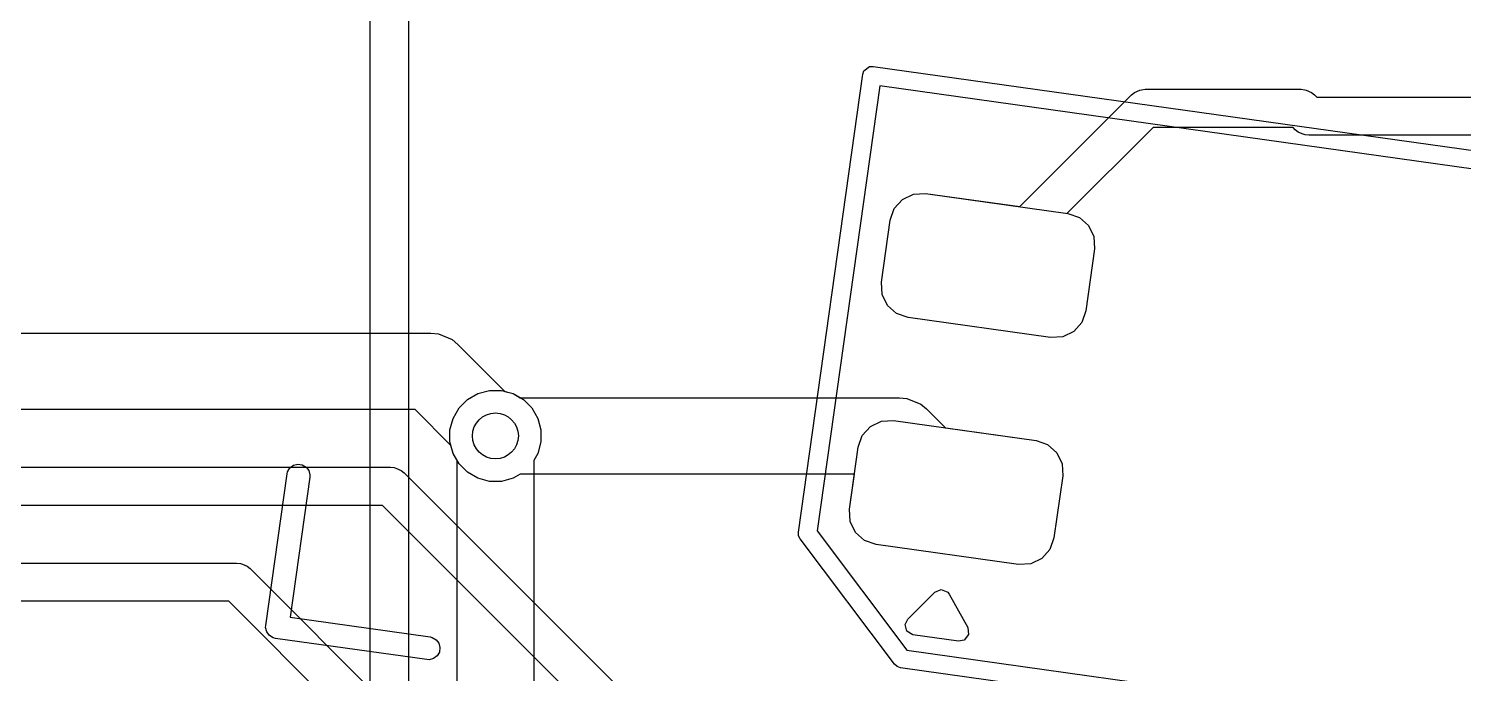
# Model space of a CAD drawing. Header units: millimetres. Extents: x 14 to 286, y -133 to -45.
# Drawn here: x 120.69 to 130.07, y -70.35 to -66.13 of the extents above; entities that cross this region are included whole.
import ezdxf

# ---------------------------------------------------------------- set-up
doc = ezdxf.new("R2010")
doc.units = ezdxf.units.MM
for name, color, linetype, true_color in [('B.Cu', 153, 'CONTINUOUS', 0x4d7fc4), ('F.Cu', 13, 'CONTINUOUS', 0xc83434), ('F.Mask', 201, 'CONTINUOUS', 0xd864ff), ('F.Paste', 253, 'CONTINUOUS', 0xb4a09a), ('F.Silkscreen', 41, 'CONTINUOUS', 0xf2eda1), ('User.Drawings', 9, 'CONTINUOUS', 0xc2c2c2)]:
    doc.layers.add(name, color=color, linetype=linetype, true_color=true_color)

msp = doc.modelspace()

# ---------------------------------------------------------------- linework, layer by layer
at = {"layer": 'B.Cu', "linetype": 'CONTINUOUS'}
for p, q in [((122.9264, -74.428431), (122.9264, -62.8925)), ((123.1764, -62.944276), (123.1764, -74.463)), ((123.507194, -68.610272), (123.562572, -68.554894)), ((123.562572, -68.554894), (123.630395, -68.515736)), ((123.630395, -68.515736), (123.706042, -68.495467)), ((123.706042, -68.495467), (123.784358, -68.495467)), ((123.784358, -68.495467), (123.860005, -68.515736)), ((123.860005, -68.515736), (123.927828, -68.554894)), ((123.927828, -68.554894), (123.983206, -68.610272)), ((123.468036, -68.678095), (123.507194, -68.610272)), ((123.983206, -68.610272), (124.022364, -68.678095)), ((123.447767, -68.753742), (123.468036, -68.678095)), ((124.022364, -68.678095), (124.042633, -68.753742)), ((123.447767, -68.832058), (123.447767, -68.753742)), ((123.468036, -68.907705), (123.447767, -68.832058)), ((124.042633, -68.832058), (124.022364, -68.907705)), ((124.042633, -68.753742), (124.042633, -68.832058)), ((123.4952, -68.954753), (123.468036, -68.907705)), ((124.022364, -68.907705), (123.9952, -68.954753)), ((123.4952, -71.4018), (123.4952, -68.954753)), ((123.9952, -68.954753), (123.9952, -71.298246))]:
    msp.add_line(p, q, dxfattribs=at)
at = {"layer": 'B.Cu'}
msp.add_circle((123.7452, -68.7929), 0.15, dxfattribs=at)
at = {"layer": 'F.Cu', "linetype": 'CONTINUOUS'}
for p, q in [((127.17396, -67.293263), (127.904511, -66.562712)), ((127.904511, -66.562712), (127.923453, -66.547167)), ((127.923453, -66.547167), (127.923454, -66.547166)), ((127.923454, -66.547166), (127.958685, -66.532573)), ((127.958685, -66.532573), (127.968513, -66.528502)), ((127.968513, -66.528502), (127.968514, -66.528502)), ((127.968514, -66.528502), (127.9929, -66.5261)), ((127.9929, -66.5261), (129.0121, -66.5261)), ((129.0121, -66.5261), (129.036486, -66.528502)), ((129.036486, -66.528502), (129.036487, -66.528502)), ((129.036487, -66.528502), (129.044864, -66.531972)), ((129.044864, -66.531972), (129.081546, -66.547166)), ((129.081546, -66.547166), (129.081551, -66.547171)), ((129.081551, -66.547171), (129.100488, -66.562712)), ((129.100488, -66.562712), (129.114776, -66.577)), ((129.114776, -66.577), (137.330424, -66.577)), ((128.044677, -66.7761), (127.483947, -67.336829)), ((128.960323, -66.7761), (128.044677, -66.7761)), ((128.974611, -66.790388), (128.960323, -66.7761)), ((128.993553, -66.805933), (128.974611, -66.790388)), ((128.993554, -66.805934), (128.993553, -66.805933)), ((129.019949, -66.816866), (128.993554, -66.805934)), ((129.038613, -66.824598), (129.019949, -66.816866)), ((129.038614, -66.824598), (129.038613, -66.824598)), ((129.063, -66.827), (129.038614, -66.824598)), ((137.3822, -66.827), (129.063, -66.827)), ((126.35237, -67.30559), (126.405631, -67.245915)), ((126.405631, -67.245915), (126.477676, -67.211166)), ((126.477676, -67.211166), (126.557534, -67.206631)), ((126.557534, -67.206631), (127.17396, -67.293263)), ((126.325999, -67.381105), (126.35237, -67.30559)), ((127.483947, -67.336829), (127.488386, -67.337453)), ((127.488386, -67.337453), (127.563901, -67.363825)), ((126.268938, -67.787115), (126.325999, -67.381105)), ((127.563901, -67.363825), (127.623576, -67.417086)), ((127.623576, -67.417086), (127.658325, -67.489131)), ((127.658325, -67.489131), (127.66286, -67.568989)), ((127.66286, -67.568989), (127.605799, -67.974999)), ((126.273473, -67.866973), (126.268938, -67.787115)), ((126.308222, -67.939018), (126.273473, -67.866973)), ((126.367897, -67.992279), (126.308222, -67.939018)), ((126.443412, -68.018651), (126.367897, -67.992279)), ((127.605799, -67.974999), (127.579428, -68.050514)), ((127.374264, -68.149473), (126.443412, -68.018651)), ((127.579428, -68.050514), (127.526167, -68.110189)), ((114.2058, -68.1211), (123.3234, -68.1211)), ((123.3234, -68.1211), (123.372173, -68.125904)), ((123.372173, -68.125904), (123.462293, -68.163233)), ((123.462293, -68.163233), (123.462297, -68.163237)), ((123.462297, -68.163237), (123.500177, -68.194323)), ((127.454122, -68.144938), (127.374264, -68.149473)), ((127.526167, -68.110189), (127.454122, -68.144938)), ((123.500177, -68.194323), (123.807528, -68.501675)), ((123.807528, -68.501675), (123.860005, -68.515736)), ((123.860005, -68.515736), (123.907054, -68.5429)), ((123.907054, -68.5429), (126.3865, -68.5429)), ((126.3865, -68.5429), (126.435273, -68.547704)), ((126.435273, -68.547704), (126.525393, -68.585033)), ((123.219846, -68.6211), (114.254572, -68.6211)), ((123.453975, -68.855228), (123.219846, -68.6211)), ((126.525393, -68.585033), (126.525397, -68.585037)), ((126.525397, -68.585037), (126.563277, -68.616123)), ((126.563277, -68.616123), (126.686675, -68.739521)), ((126.686675, -68.739521), (127.279627, -68.822855)), ((127.279627, -68.822855), (127.355142, -68.849227)), ((123.468036, -68.907705), (123.453975, -68.855228)), ((123.507194, -68.975528), (123.468036, -68.907705)), ((127.355142, -68.849227), (127.414817, -68.902488)), ((127.414817, -68.902488), (127.449566, -68.974533)), ((120.420378, -68.9978), (123.0591, -68.9978)), ((123.0591, -68.9978), (123.083486, -69.000202)), ((123.083486, -69.000202), (123.083487, -69.000202)), ((123.083487, -69.000202), (123.093942, -69.004533)), ((123.093942, -69.004533), (123.128546, -69.018866)), ((123.128546, -69.018866), (123.128551, -69.018871)), ((123.128551, -69.018871), (123.147488, -69.034412)), ((123.147488, -69.034412), (124.593177, -70.4801)), ((123.562572, -69.030906), (123.507194, -68.975528)), ((123.630395, -69.070064), (123.562572, -69.030906)), ((127.449566, -68.974533), (127.454101, -69.054391)), ((123.706042, -69.090333), (123.630395, -69.070064)), ((123.784358, -69.090333), (123.706042, -69.090333)), ((123.860005, -69.070064), (123.784358, -69.090333)), ((123.907054, -69.0429), (123.860005, -69.070064)), ((126.09245, -69.0429), (123.907054, -69.0429)), ((126.060179, -69.272517), (126.09245, -69.0429)), ((127.454101, -69.054391), (127.39704, -69.460401)), ((123.007324, -69.2478), (120.420378, -69.2478)), ((124.453012, -70.693489), (123.007324, -69.2478)), ((126.064714, -69.352375), (126.060179, -69.272517)), ((126.099463, -69.42442), (126.064714, -69.352375)), ((126.159138, -69.477681), (126.099463, -69.42442)), ((126.234653, -69.504053), (126.159138, -69.477681)), ((127.165505, -69.634875), (126.234653, -69.504053)), ((127.39704, -69.460401), (127.370669, -69.535916)), ((127.317408, -69.595591), (127.245363, -69.63034)), ((127.370669, -69.535916), (127.317408, -69.595591)), ((118.377588, -69.6245), (122.0531, -69.6245)), ((122.0531, -69.6245), (122.077486, -69.626902)), ((122.077486, -69.626902), (122.077487, -69.626902)), ((122.077487, -69.626902), (122.090684, -69.632368)), ((122.090684, -69.632368), (122.122546, -69.645566)), ((122.122546, -69.645566), (122.122551, -69.645571)), ((122.122551, -69.645571), (122.141488, -69.661112)), ((122.141488, -69.661112), (123.466676, -70.9863)), ((127.245363, -69.63034), (127.165505, -69.634875)), ((122.001324, -69.8745), (118.342452, -69.8745)), ((123.326512, -71.199688), (122.001324, -69.8745))]:
    msp.add_line(p, q, dxfattribs=at)
at = {"layer": 'F.Cu'}
msp.add_circle((123.7452, -68.7929), 0.15, dxfattribs=at)
at = {"layer": 'F.Mask', "linetype": 'CONTINUOUS'}
for p, q in [((126.35237, -67.30559), (126.405631, -67.245915)), ((126.405631, -67.245915), (126.477676, -67.211166)), ((126.477676, -67.211166), (126.557534, -67.206631)), ((126.557534, -67.206631), (127.488386, -67.337453)), ((126.325999, -67.381105), (126.35237, -67.30559)), ((127.488386, -67.337453), (127.563901, -67.363825)), ((126.268938, -67.787115), (126.325999, -67.381105)), ((127.563901, -67.363825), (127.623576, -67.417086)), ((127.623576, -67.417086), (127.658325, -67.489131)), ((127.658325, -67.489131), (127.66286, -67.568989)), ((127.66286, -67.568989), (127.605799, -67.974999)), ((126.273473, -67.866973), (126.268938, -67.787115)), ((126.308222, -67.939018), (126.273473, -67.866973)), ((126.367897, -67.992279), (126.308222, -67.939018)), ((126.443412, -68.018651), (126.367897, -67.992279)), ((127.605799, -67.974999), (127.579428, -68.050514)), ((127.374264, -68.149473), (126.443412, -68.018651)), ((127.579428, -68.050514), (127.526167, -68.110189)), ((127.454122, -68.144938), (127.374264, -68.149473)), ((127.526167, -68.110189), (127.454122, -68.144938)), ((126.143611, -68.790992), (126.196872, -68.731317)), ((126.196872, -68.731317), (126.268917, -68.696568)), ((126.268917, -68.696568), (126.348775, -68.692033)), ((126.348775, -68.692033), (127.279627, -68.822855)), ((126.11724, -68.866507), (126.143611, -68.790992)), ((127.279627, -68.822855), (127.355142, -68.849227)), ((126.060179, -69.272517), (126.11724, -68.866507)), ((127.355142, -68.849227), (127.414817, -68.902488)), ((127.414817, -68.902488), (127.449566, -68.974533)), ((127.449566, -68.974533), (127.454101, -69.054391)), ((127.454101, -69.054391), (127.39704, -69.460401)), ((126.064714, -69.352375), (126.060179, -69.272517)), ((126.099463, -69.42442), (126.064714, -69.352375)), ((126.159138, -69.477681), (126.099463, -69.42442)), ((126.234653, -69.504053), (126.159138, -69.477681)), ((127.165505, -69.634875), (126.234653, -69.504053)), ((127.39704, -69.460401), (127.370669, -69.535916)), ((127.317408, -69.595591), (127.245363, -69.63034)), ((127.370669, -69.535916), (127.317408, -69.595591)), ((127.245363, -69.63034), (127.165505, -69.634875))]:
    msp.add_line(p, q, dxfattribs=at)
at = {"layer": 'F.Paste', "linetype": 'CONTINUOUS'}
for p, q in [((126.35237, -67.30559), (126.405631, -67.245915)), ((126.405631, -67.245915), (126.477676, -67.211166)), ((126.477676, -67.211166), (126.557534, -67.206631)), ((126.557534, -67.206631), (127.488386, -67.337453)), ((126.325999, -67.381105), (126.35237, -67.30559)), ((127.488386, -67.337453), (127.563901, -67.363825)), ((126.268938, -67.787115), (126.325999, -67.381105)), ((127.563901, -67.363825), (127.623576, -67.417086)), ((127.623576, -67.417086), (127.658325, -67.489131)), ((127.658325, -67.489131), (127.66286, -67.568989)), ((127.66286, -67.568989), (127.605799, -67.974999)), ((126.273473, -67.866973), (126.268938, -67.787115)), ((126.308222, -67.939018), (126.273473, -67.866973)), ((126.367897, -67.992279), (126.308222, -67.939018)), ((126.443412, -68.018651), (126.367897, -67.992279)), ((127.605799, -67.974999), (127.579428, -68.050514)), ((127.374264, -68.149473), (126.443412, -68.018651)), ((127.579428, -68.050514), (127.526167, -68.110189)), ((127.454122, -68.144938), (127.374264, -68.149473)), ((127.526167, -68.110189), (127.454122, -68.144938)), ((126.143611, -68.790992), (126.196872, -68.731317)), ((126.196872, -68.731317), (126.268917, -68.696568)), ((126.268917, -68.696568), (126.348775, -68.692033)), ((126.348775, -68.692033), (127.279627, -68.822855)), ((126.11724, -68.866507), (126.143611, -68.790992)), ((127.279627, -68.822855), (127.355142, -68.849227)), ((126.060179, -69.272517), (126.11724, -68.866507)), ((127.355142, -68.849227), (127.414817, -68.902488)), ((127.414817, -68.902488), (127.449566, -68.974533)), ((127.449566, -68.974533), (127.454101, -69.054391)), ((127.454101, -69.054391), (127.39704, -69.460401)), ((126.064714, -69.352375), (126.060179, -69.272517)), ((126.099463, -69.42442), (126.064714, -69.352375)), ((126.159138, -69.477681), (126.099463, -69.42442)), ((126.234653, -69.504053), (126.159138, -69.477681)), ((127.165505, -69.634875), (126.234653, -69.504053)), ((127.39704, -69.460401), (127.370669, -69.535916)), ((127.317408, -69.595591), (127.245363, -69.63034)), ((127.370669, -69.535916), (127.317408, -69.595591)), ((127.245363, -69.63034), (127.165505, -69.634875))]:
    msp.add_line(p, q, dxfattribs=at)
at = {"layer": 'F.Silkscreen', "linetype": 'CONTINUOUS'}
for p, q in [((126.147055, -66.426916), (126.154773, -66.404814)), ((126.154773, -66.404814), (126.191448, -66.377177)), ((126.191448, -66.377177), (126.214821, -66.37585)), ((126.214821, -66.37585), (133.443778, -67.391813)), ((125.726055, -69.422476), (126.147055, -66.426916)), ((126.257536, -66.503032), (125.848345, -69.414565)), ((133.367661, -67.502294), (126.257536, -66.503032)), ((125.727382, -69.445849), (125.726055, -69.422476)), ((125.737553, -69.466935), (125.727382, -69.445849)), ((126.354598, -70.28578), (125.737553, -69.466935)), ((125.848345, -69.414565), (126.435477, -70.193713)), ((126.440821, -69.99149), (126.617196, -69.814312)), ((126.617196, -69.814312), (126.659583, -69.796642)), ((126.659583, -69.796642), (126.702049, -69.814119)), ((126.702049, -69.814119), (126.712262, -69.827673)), ((126.712262, -69.827673), (126.832967, -70.046603)), ((126.423928, -70.02547), (126.440821, -69.99149)), ((126.435426, -70.069929), (126.423928, -70.02547)), ((126.832967, -70.046603), (126.838062, -70.092241)), ((126.474994, -70.093236), (126.435426, -70.069929)), ((126.772074, -70.134988), (126.474994, -70.093236)), ((126.809393, -70.128115), (126.772074, -70.134988)), ((126.838062, -70.092241), (126.809393, -70.128115)), ((126.435477, -70.193713), (132.862463, -71.096967)), ((126.372064, -70.301369), (126.354598, -70.28578)), ((126.394166, -70.309087), (126.372064, -70.301369)), ((132.905178, -71.22415), (126.394166, -70.309087))]:
    msp.add_line(p, q, dxfattribs=at)
at = {"layer": 'User.Drawings', "linetype": 'CONTINUOUS'}
for p, q in [((122.382415, -69.041959), (122.385878, -69.02767)), ((122.385878, -69.02767), (122.400731, -69.002456)), ((122.400731, -69.002456), (122.424101, -68.984845)), ((122.424101, -68.984845), (122.452433, -68.977517)), ((122.452433, -68.977517), (122.481412, -68.98159)), ((122.481412, -68.98159), (122.506626, -68.996443)), ((122.506626, -68.996443), (122.524237, -69.019813)), ((122.524237, -69.019813), (122.531565, -69.048145)), ((122.243242, -70.032227), (122.382415, -69.041959)), ((122.530955, -69.062835), (122.402219, -69.978832)), ((122.531565, -69.048145), (122.530955, -69.062835)), ((122.242632, -70.046917), (122.243242, -70.032227)), ((122.24996, -70.075249), (122.242632, -70.046917)), ((122.402219, -69.978832), (123.318218, -70.107568)), ((122.267571, -70.098619), (122.24996, -70.075249)), ((122.292785, -70.113472), (122.267571, -70.098619)), ((122.307074, -70.116935), (122.292785, -70.113472)), ((123.297342, -70.256108), (122.307074, -70.116935)), ((123.318218, -70.107568), (123.332507, -70.111031)), ((123.332507, -70.111031), (123.357721, -70.125884)), ((123.357721, -70.125884), (123.375332, -70.149254)), ((123.375332, -70.149254), (123.38266, -70.177586)), ((123.340364, -70.24939), (123.312032, -70.256718)), ((123.363734, -70.231779), (123.340364, -70.24939)), ((123.378587, -70.206565), (123.363734, -70.231779)), ((123.38266, -70.177586), (123.378587, -70.206565)), ((123.312032, -70.256718), (123.297342, -70.256108))]:
    msp.add_line(p, q, dxfattribs=at)

doc.saveas('drawing.dxf')
